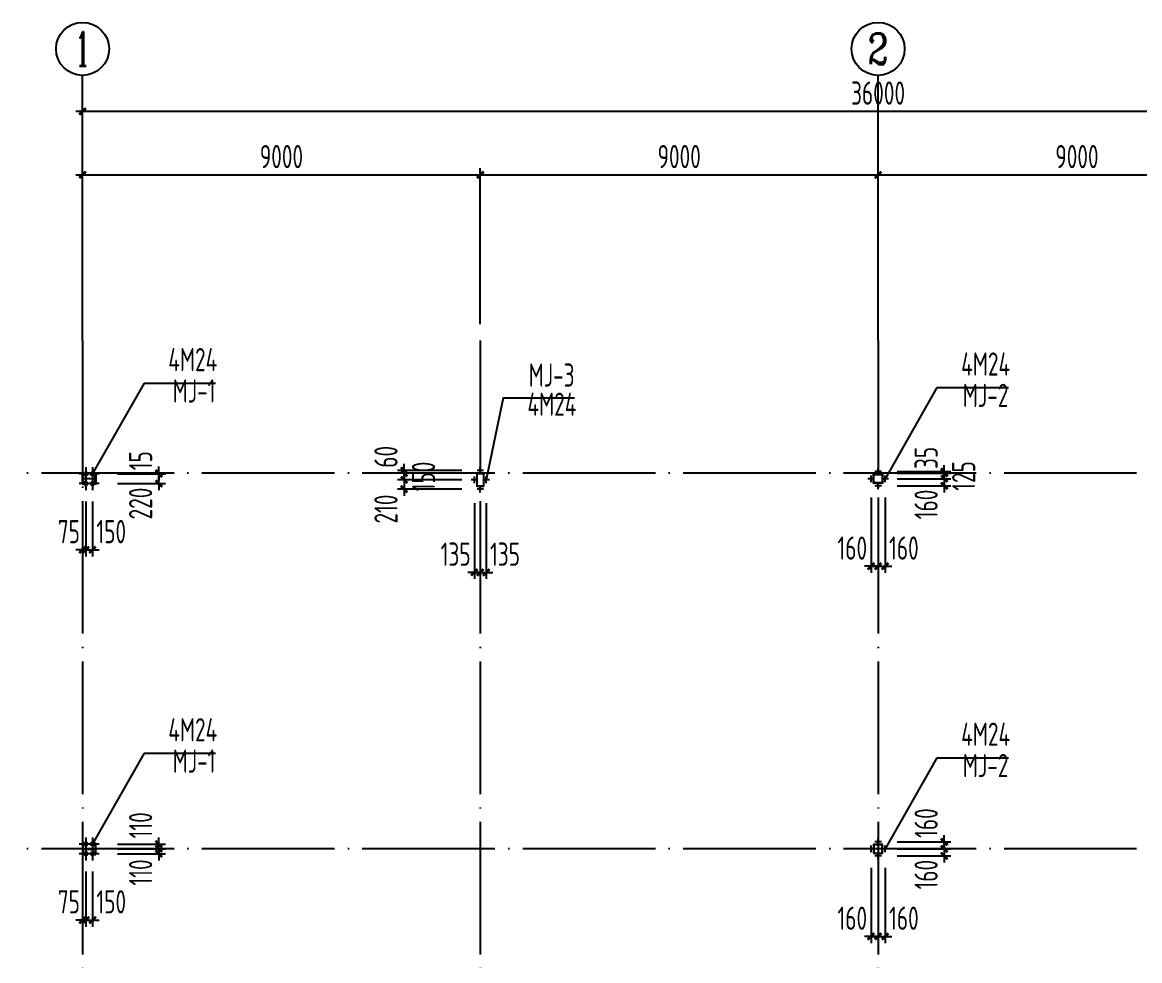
# Model space of a CAD drawing. Extents: x 753177 to 2169292, y -530934 to -273477.
# Drawn here: x 1113960 to 1139242, y -386905 to -365676 of the extents above; entities that cross this region are included whole.
import ezdxf
from ezdxf.enums import TextEntityAlignment as Align

# ---------------------------------------------------------------- set-up
doc = ezdxf.new("R2010")
doc.units = 0
doc.header["$LTSCALE"] = 1500
doc.header["$MEASUREMENT"] = 0
doc.linetypes.add('DASHED', pattern=[0.75, 0.5, -0.25])
doc.linetypes.add('DOTE', pattern=[2.42, 2, -0.2, 0.02, -0.2])
doc.layers.get('Defpoints').update_dxf_attribs({"color": 252})
for name, color, linetype in [('AXIS', 3, 'Continuous'), ('AXIS_TEXT', 7, 'Continuous'), ('BOLT', 252, 'Continuous'), ('Boltx', 252, 'DASHED'), ('DIM', 3, 'Continuous'), ('M_Prof', 2, 'Continuous'), ('TEXT', 7, 'Continuous')]:
    doc.layers.add(name, color=color, linetype=linetype)
doc.styles.add('_TCH_AXIS', font='COMPLEX', dxfattribs={"bigfont": 'GBCBIG'})
doc.styles.add('COMPLEX', font='COMPLEX')
doc.styles.add('TSSD_Dimension', font='Tssdeng.shx', dxfattribs={"width": 0.7, "bigfont": 'hztxt.shx'})
doc.styles.add('TSSD_Label', font='Tssdeng.shx', dxfattribs={"width": 0.7, "bigfont": 'hztxt.shx'})
doc.dimstyles.new('TSSD_150_150', dxfattribs={"dimtxt": 525, "dimasz": 150, "dimexe": 150, "dimexo": 375, "dimgap": 150, "dimtad": 1, "dimdec": 0, "dimzin": 0, "dimdsep": 46, "dimtxsty": 'TSSD_Dimension', "dimblk": 'ARCHTICK', "dimblk1": 'ARCHTICK', "dimblk2": 'ARCHTICK', "dimcen": 0, "dimdle": 150, "dimclrt": 7, "dimadec": 0, "dimazin": 0, "dimtfac": 1, "dimtdec": 0, "dimtix": 1, "dimtmove": 2, "dimatfit": 3, "dimfxl": 0, "dimtolj": 1, "dimtzin": 0, "dimarcsym": 0})

# ---------------------------------------------------------------- blocks, each defined once
blk = doc.blocks.new('_ArchTick')
at = {"color": 0, "linetype": 'ByBlock', "const_width": 0.4}
blk.add_lwpolyline([(-0.5, -0.5), (0.5, 0.5)], dxfattribs=at)
blk = doc.blocks.new('*D50')
at = {"layer": 'AXIS', "color": 0, "lineweight": -2, "transparency": 16777216}
for p, q in [((593375, 172245), (593375, 175770)), ((602375, 172245), (602375, 175770)), ((593225, 175620), (602525, 175620))]:
    blk.add_line(p, q, dxfattribs=at)
at = {"layer": 'Defpoints', "color": 0, "transparency": 16777216}
for p in [(602375, 175620), (593375, 171870), (602375, 171870)]:
    blk.add_point(p, dxfattribs=at)
at = {"layer": 'AXIS', "color": 0, "lineweight": -2, "transparency": 16777216, "xscale": 150, "yscale": 150, "zscale": 150, "rotation": 180}
blk.add_blockref('_ArchTick', (593375, 175620), dxfattribs=at)
at = {"layer": 'AXIS', "color": 0, "lineweight": -2, "transparency": 16777216, "xscale": 150, "yscale": 150, "zscale": 150}
blk.add_blockref('_ArchTick', (602375, 175620), dxfattribs=at)
at = {"layer": 'AXIS', "color": 7, "transparency": 16777216, "insert": (597875, 176033), "char_height": 525, "attachment_point": 5, "style": 'TSSD_Dimension'}
blk.add_mtext('\\A1;9000', dxfattribs=at)
blk = doc.blocks.new('*D51')
at = {"layer": 'AXIS', "color": 0, "lineweight": -2, "transparency": 16777216}
for p, q in [((611375, 172245), (611375, 175770)), ((620375, 172245), (620375, 175770)), ((611225, 175620), (620525, 175620))]:
    blk.add_line(p, q, dxfattribs=at)
at = {"layer": 'Defpoints', "color": 0, "transparency": 16777216}
for p in [(620375, 175620), (611375, 171870), (620375, 171870)]:
    blk.add_point(p, dxfattribs=at)
at = {"layer": 'AXIS', "color": 0, "lineweight": -2, "transparency": 16777216, "xscale": 150, "yscale": 150, "zscale": 150, "rotation": 180}
blk.add_blockref('_ArchTick', (611375, 175620), dxfattribs=at)
at = {"layer": 'AXIS', "color": 0, "lineweight": -2, "transparency": 16777216, "xscale": 150, "yscale": 150, "zscale": 150}
blk.add_blockref('_ArchTick', (620375, 175620), dxfattribs=at)
at = {"layer": 'AXIS', "color": 7, "transparency": 16777216, "insert": (615875, 176033), "char_height": 525, "attachment_point": 5, "style": 'TSSD_Dimension'}
blk.add_mtext('\\A1;9000', dxfattribs=at)
blk = doc.blocks.new('_AXISO')
blk.add_circle((0, 0), 0.5)
at = {"layer": 'AXIS_TEXT', "style": 'COMPLEX', "width": 1.041667}
blk.add_attdef('A', text='', height=0.56, dxfattribs=at).set_placement((-0.25, -0.28), (0.25, -0.28), align=Align.FIT)
blk = doc.blocks.new('*D67')
at = {"layer": 'Defpoints', "color": 0, "transparency": 16777216}
for p in [(629375, 177057), (593375, 174158), (629375, 174158)]:
    blk.add_point(p, dxfattribs=at)
at = {"layer": 'DIM', "color": 0, "lineweight": -2, "transparency": 16777216}
for p, q in [((593225, 177057), (629525, 177057)), ((593375, 174533), (593375, 177207)), ((629375, 174533), (629375, 177207))]:
    blk.add_line(p, q, dxfattribs=at)
at = {"layer": 'DIM', "color": 0, "lineweight": -2, "transparency": 16777216, "xscale": 150, "yscale": 150, "zscale": 150, "rotation": 180}
blk.add_blockref('_ArchTick', (593375, 177057), dxfattribs=at)
at = {"layer": 'DIM', "color": 0, "lineweight": -2, "transparency": 16777216, "xscale": 150, "yscale": 150, "zscale": 150}
blk.add_blockref('_ArchTick', (629375, 177057), dxfattribs=at)
at = {"layer": 'DIM', "color": 7, "transparency": 16777216, "insert": (611375, 177470), "char_height": 525, "attachment_point": 5, "style": 'TSSD_Dimension'}
blk.add_mtext('\\A1;36000', dxfattribs=at)
blk = doc.blocks.new('*D73')
at = {"layer": 'AXIS', "color": 0, "lineweight": -2, "transparency": 16777216}
for p, q in [((602375, 172245), (602375, 175770)), ((611375, 172245), (611375, 175770)), ((602225, 175620), (611525, 175620))]:
    blk.add_line(p, q, dxfattribs=at)
at = {"layer": 'Defpoints', "color": 0, "transparency": 16777216}
for p in [(611375, 175620), (602375, 171870), (611375, 171870)]:
    blk.add_point(p, dxfattribs=at)
at = {"layer": 'AXIS', "color": 0, "lineweight": -2, "transparency": 16777216, "xscale": 150, "yscale": 150, "zscale": 150, "rotation": 180}
blk.add_blockref('_ArchTick', (602375, 175620), dxfattribs=at)
at = {"layer": 'AXIS', "color": 0, "lineweight": -2, "transparency": 16777216, "xscale": 150, "yscale": 150, "zscale": 150}
blk.add_blockref('_ArchTick', (611375, 175620), dxfattribs=at)
at = {"layer": 'AXIS', "color": 7, "transparency": 16777216, "insert": (606875, 176033), "char_height": 525, "attachment_point": 5, "style": 'TSSD_Dimension'}
blk.add_mtext('\\A1;9000', dxfattribs=at)
blk = doc.blocks.new('A$C01EB0BB3')
at = {"layer": 'M_Prof'}
for points in [[(300, 110500), (300, 110250), (288, 110250), (288, 110371), (12, 110371), (12, 110250), (0, 110250), (0, 110500), (12, 110500), (12, 110379), (288, 110379), (288, 110500)], [(8925, 110500), (9075, 110500), (9075, 110200), (8925, 110200)], [(8931, 110494), (9069, 110494), (9069, 110206), (8931, 110206)], [(17900, 110475), (18100, 110475), (18100, 110275), (17900, 110275)], [(17906, 110469), (18094, 110469), (18094, 110281), (17906, 110281)], [(300, 101875), (300, 102125), (288, 102125), (288, 102004), (12, 102004), (12, 102125), (0, 102125), (0, 101875), (12, 101875), (12, 101996), (288, 101996), (288, 101875)], [(17900, 101900), (18100, 101900), (18100, 102100), (17900, 102100)], [(17906, 101906), (18094, 101906), (18094, 102094), (17906, 102094)]]:
    blk.add_lwpolyline(points, close=True, dxfattribs=at)
blk = doc.blocks.new('*D399')
at = {"layer": 'Defpoints', "color": 0, "transparency": 16777216}
for p in [(1115398, -384516), (1115548, -384516), (1115548, -385986)]:
    blk.add_point(p, dxfattribs=at)
at = {"layer": 'DIM', "color": 0, "lineweight": -2, "transparency": 16777216}
for p, q in [((1115398, -384891), (1115398, -386136)), ((1115548, -384891), (1115548, -386136)), ((1115398, -385986), (1115248, -385986)), ((1115398, -385986), (1115548, -385986)), ((1115548, -385986), (1115698, -385986))]:
    blk.add_line(p, q, dxfattribs=at)
at = {"layer": 'DIM', "color": 0, "lineweight": -2, "transparency": 16777216, "xscale": 150, "yscale": 150, "zscale": 150}
blk.add_blockref('_ArchTick', (1115398, -385986), dxfattribs=at)
at = {"layer": 'DIM', "color": 0, "lineweight": -2, "transparency": 16777216, "xscale": 150, "yscale": 150, "zscale": 150, "rotation": 180}
blk.add_blockref('_ArchTick', (1115548, -385986), dxfattribs=at)
at = {"layer": 'DIM', "color": 7, "transparency": 16777216, "insert": (1115972, -385574), "char_height": 525, "attachment_point": 5, "style": 'TSSD_Dimension'}
blk.add_mtext('\\A1;150', dxfattribs=at)
blk = doc.blocks.new('*D400')
at = {"layer": 'Defpoints', "color": 0, "transparency": 16777216}
for p in [(1115739, -384376), (1115739, -384486), (1117048, -384376)]:
    blk.add_point(p, dxfattribs=at)
at = {"layer": 'DIM', "color": 0, "lineweight": -2, "transparency": 16777216}
for p, q in [((1117048, -384376), (1117048, -384226)), ((1116114, -384376), (1117198, -384376)), ((1116114, -384486), (1117198, -384486)), ((1117048, -384486), (1117048, -384376)), ((1117048, -384486), (1117048, -384636))]:
    blk.add_line(p, q, dxfattribs=at)
at = {"layer": 'DIM', "color": 0, "lineweight": -2, "transparency": 16777216, "xscale": 150, "yscale": 150, "zscale": 150}
for p, rotation in [((1117048, -384376), 270), ((1117048, -384486), 90)]:
    blk.add_blockref('_ArchTick', p, dxfattribs=dict(at, rotation=rotation))
at = {"layer": 'DIM', "color": 7, "transparency": 16777216, "insert": (1116636, -384909), "char_height": 525, "attachment_point": 5, "rotation": 90, "style": 'TSSD_Dimension'}
blk.add_mtext('\\A1;110', dxfattribs=at)
blk = doc.blocks.new('*D401')
at = {"layer": 'Defpoints', "color": 0, "transparency": 16777216}
for p in [(1115323, -384516), (1115398, -384516), (1115398, -385986)]:
    blk.add_point(p, dxfattribs=at)
at = {"layer": 'DIM', "color": 0, "lineweight": -2, "transparency": 16777216}
for p, q in [((1115323, -384891), (1115323, -386136)), ((1115398, -384891), (1115398, -386136)), ((1115323, -385986), (1115173, -385986)), ((1115323, -385986), (1115398, -385986)), ((1115398, -385986), (1115548, -385986))]:
    blk.add_line(p, q, dxfattribs=at)
at = {"layer": 'DIM', "color": 0, "lineweight": -2, "transparency": 16777216, "xscale": 150, "yscale": 150, "zscale": 150}
blk.add_blockref('_ArchTick', (1115323, -385986), dxfattribs=at)
at = {"layer": 'DIM', "color": 0, "lineweight": -2, "transparency": 16777216, "xscale": 150, "yscale": 150, "zscale": 150, "rotation": 180}
blk.add_blockref('_ArchTick', (1115398, -385986), dxfattribs=at)
at = {"layer": 'DIM', "color": 7, "transparency": 16777216, "insert": (1115013, -385574), "char_height": 525, "attachment_point": 5, "style": 'TSSD_Dimension'}
blk.add_mtext('\\A1;75', dxfattribs=at)
blk = doc.blocks.new('*D402')
at = {"layer": 'Defpoints', "color": 0, "transparency": 16777216}
for p in [(1115739, -384266), (1117048, -384266), (1115739, -384376)]:
    blk.add_point(p, dxfattribs=at)
at = {"layer": 'DIM', "color": 0, "lineweight": -2, "transparency": 16777216}
for p, q in [((1116114, -384266), (1117198, -384266)), ((1117048, -384266), (1117048, -384116)), ((1117048, -384376), (1117048, -384266)), ((1116114, -384376), (1117198, -384376)), ((1117048, -384376), (1117048, -384526))]:
    blk.add_line(p, q, dxfattribs=at)
at = {"layer": 'DIM', "color": 0, "lineweight": -2, "transparency": 16777216, "xscale": 150, "yscale": 150, "zscale": 150}
for p, rotation in [((1117048, -384266), 270), ((1117048, -384376), 90)]:
    blk.add_blockref('_ArchTick', p, dxfattribs=dict(at, rotation=rotation))
at = {"layer": 'DIM', "color": 7, "transparency": 16777216, "insert": (1116636, -383843), "char_height": 525, "attachment_point": 5, "rotation": 90, "style": 'TSSD_Dimension'}
blk.add_mtext('\\A1;110', dxfattribs=at)
blk = doc.blocks.new('*D407')
at = {"layer": 'Defpoints', "color": 0, "transparency": 16777216}
for p in [(1133163, -384427), (1133323, -384427), (1133323, -386357)]:
    blk.add_point(p, dxfattribs=at)
at = {"layer": 'DIM', "color": 0, "lineweight": -2, "transparency": 16777216}
for p, q in [((1133163, -384802), (1133163, -386507)), ((1133323, -384802), (1133323, -386507)), ((1133163, -386357), (1133013, -386357)), ((1133163, -386357), (1133323, -386357)), ((1133323, -386357), (1133473, -386357))]:
    blk.add_line(p, q, dxfattribs=at)
at = {"layer": 'DIM', "color": 0, "lineweight": -2, "transparency": 16777216, "xscale": 150, "yscale": 150, "zscale": 150}
blk.add_blockref('_ArchTick', (1133163, -386357), dxfattribs=at)
at = {"layer": 'DIM', "color": 0, "lineweight": -2, "transparency": 16777216, "xscale": 150, "yscale": 150, "zscale": 150, "rotation": 180}
blk.add_blockref('_ArchTick', (1133323, -386357), dxfattribs=at)
at = {"layer": 'DIM', "color": 7, "transparency": 16777216, "insert": (1132740, -385945), "char_height": 525, "attachment_point": 5, "style": 'TSSD_Dimension'}
blk.add_mtext('\\A1;160', dxfattribs=at)
blk = doc.blocks.new('*D408')
at = {"layer": 'Defpoints', "color": 0, "transparency": 16777216}
for p in [(1133323, -384427), (1133483, -384427), (1133483, -386357)]:
    blk.add_point(p, dxfattribs=at)
at = {"layer": 'DIM', "color": 0, "lineweight": -2, "transparency": 16777216}
for p, q in [((1133323, -384802), (1133323, -386507)), ((1133483, -384802), (1133483, -386507)), ((1133323, -386357), (1133173, -386357)), ((1133323, -386357), (1133483, -386357)), ((1133483, -386357), (1133633, -386357))]:
    blk.add_line(p, q, dxfattribs=at)
at = {"layer": 'DIM', "color": 0, "lineweight": -2, "transparency": 16777216, "xscale": 150, "yscale": 150, "zscale": 150}
blk.add_blockref('_ArchTick', (1133323, -386357), dxfattribs=at)
at = {"layer": 'DIM', "color": 0, "lineweight": -2, "transparency": 16777216, "xscale": 150, "yscale": 150, "zscale": 150, "rotation": 180}
blk.add_blockref('_ArchTick', (1133483, -386357), dxfattribs=at)
at = {"layer": 'DIM', "color": 7, "transparency": 16777216, "insert": (1133907, -385945), "char_height": 525, "attachment_point": 5, "style": 'TSSD_Dimension'}
blk.add_mtext('\\A1;160', dxfattribs=at)
blk = doc.blocks.new('*D409')
at = {"layer": 'Defpoints', "color": 0, "transparency": 16777216}
for p in [(1133381, -384216), (1133381, -384376), (1134822, -384376)]:
    blk.add_point(p, dxfattribs=at)
at = {"layer": 'DIM', "color": 0, "lineweight": -2, "transparency": 16777216}
for p, q in [((1133756, -384216), (1134972, -384216)), ((1134822, -384216), (1134822, -384066)), ((1134822, -384216), (1134822, -384376)), ((1133756, -384376), (1134972, -384376)), ((1134822, -384376), (1134822, -384526))]:
    blk.add_line(p, q, dxfattribs=at)
at = {"layer": 'DIM', "color": 0, "lineweight": -2, "transparency": 16777216, "xscale": 150, "yscale": 150, "zscale": 150}
for p, rotation in [((1134822, -384216), 270), ((1134822, -384376), 90)]:
    blk.add_blockref('_ArchTick', p, dxfattribs=dict(at, rotation=rotation))
at = {"layer": 'DIM', "color": 7, "transparency": 16777216, "insert": (1134410, -383793), "char_height": 525, "attachment_point": 5, "rotation": 90, "style": 'TSSD_Dimension'}
blk.add_mtext('\\A1;160', dxfattribs=at)
blk = doc.blocks.new('*D410')
at = {"layer": 'Defpoints', "color": 0, "transparency": 16777216}
for p in [(1133381, -384376), (1133381, -384536), (1134822, -384536)]:
    blk.add_point(p, dxfattribs=at)
at = {"layer": 'DIM', "color": 0, "lineweight": -2, "transparency": 16777216}
for p, q in [((1134822, -384376), (1134822, -384226)), ((1133756, -384376), (1134972, -384376)), ((1134822, -384376), (1134822, -384536)), ((1133756, -384536), (1134972, -384536)), ((1134822, -384536), (1134822, -384686))]:
    blk.add_line(p, q, dxfattribs=at)
at = {"layer": 'DIM', "color": 0, "lineweight": -2, "transparency": 16777216, "xscale": 150, "yscale": 150, "zscale": 150}
for p, rotation in [((1134822, -384376), 270), ((1134822, -384536), 90)]:
    blk.add_blockref('_ArchTick', p, dxfattribs=dict(at, rotation=rotation))
at = {"layer": 'DIM', "color": 7, "transparency": 16777216, "insert": (1134410, -384959), "char_height": 525, "attachment_point": 5, "rotation": 90, "style": 'TSSD_Dimension'}
blk.add_mtext('\\A1;160', dxfattribs=at)
blk = doc.blocks.new('*D547')
at = {"layer": 'Defpoints', "color": 0, "transparency": 16777216}
for p in [(1115398, -376141), (1115548, -376141), (1115548, -377611)]:
    blk.add_point(p, dxfattribs=at)
at = {"layer": 'DIM', "color": 0, "lineweight": -2, "transparency": 16777216}
for p, q in [((1115398, -376516), (1115398, -377761)), ((1115548, -376516), (1115548, -377761)), ((1115398, -377611), (1115248, -377611)), ((1115398, -377611), (1115548, -377611)), ((1115548, -377611), (1115698, -377611))]:
    blk.add_line(p, q, dxfattribs=at)
at = {"layer": 'DIM', "color": 0, "lineweight": -2, "transparency": 16777216, "xscale": 150, "yscale": 150, "zscale": 150}
blk.add_blockref('_ArchTick', (1115398, -377611), dxfattribs=at)
at = {"layer": 'DIM', "color": 0, "lineweight": -2, "transparency": 16777216, "xscale": 150, "yscale": 150, "zscale": 150, "rotation": 180}
blk.add_blockref('_ArchTick', (1115548, -377611), dxfattribs=at)
at = {"layer": 'DIM', "color": 7, "transparency": 16777216, "insert": (1115972, -377199), "char_height": 525, "attachment_point": 5, "style": 'TSSD_Dimension'}
blk.add_mtext('\\A1;150', dxfattribs=at)
blk = doc.blocks.new('*D548')
at = {"layer": 'Defpoints', "color": 0, "transparency": 16777216}
for p in [(1115739, -375891), (1117048, -375891), (1115739, -376111)]:
    blk.add_point(p, dxfattribs=at)
at = {"layer": 'DIM', "color": 0, "lineweight": -2, "transparency": 16777216}
for p, q in [((1116114, -375891), (1117198, -375891)), ((1117048, -375891), (1117048, -375741)), ((1117048, -376111), (1117048, -375891)), ((1116114, -376111), (1117198, -376111)), ((1117048, -376111), (1117048, -376261))]:
    blk.add_line(p, q, dxfattribs=at)
at = {"layer": 'DIM', "color": 0, "lineweight": -2, "transparency": 16777216, "xscale": 150, "yscale": 150, "zscale": 150}
for p, rotation in [((1117048, -375891), 270), ((1117048, -376111), 90)]:
    blk.add_blockref('_ArchTick', p, dxfattribs=dict(at, rotation=rotation))
at = {"layer": 'DIM', "color": 7, "transparency": 16777216, "insert": (1116636, -376563), "char_height": 525, "attachment_point": 5, "rotation": 90, "style": 'TSSD_Dimension'}
blk.add_mtext('\\A1;220', dxfattribs=at)
blk = doc.blocks.new('*D549')
at = {"layer": 'Defpoints', "color": 0, "transparency": 16777216}
for p in [(1115323, -376141), (1115398, -376141), (1115398, -377611)]:
    blk.add_point(p, dxfattribs=at)
at = {"layer": 'DIM', "color": 0, "lineweight": -2, "transparency": 16777216}
for p, q in [((1115323, -376516), (1115323, -377761)), ((1115398, -376516), (1115398, -377761)), ((1115323, -377611), (1115173, -377611)), ((1115323, -377611), (1115398, -377611)), ((1115398, -377611), (1115548, -377611))]:
    blk.add_line(p, q, dxfattribs=at)
at = {"layer": 'DIM', "color": 0, "lineweight": -2, "transparency": 16777216, "xscale": 150, "yscale": 150, "zscale": 150}
blk.add_blockref('_ArchTick', (1115323, -377611), dxfattribs=at)
at = {"layer": 'DIM', "color": 0, "lineweight": -2, "transparency": 16777216, "xscale": 150, "yscale": 150, "zscale": 150, "rotation": 180}
blk.add_blockref('_ArchTick', (1115398, -377611), dxfattribs=at)
at = {"layer": 'DIM', "color": 7, "transparency": 16777216, "insert": (1115013, -377199), "char_height": 525, "attachment_point": 5, "style": 'TSSD_Dimension'}
blk.add_mtext('\\A1;75', dxfattribs=at)
blk = doc.blocks.new('*D543')
at = {"layer": 'Defpoints', "color": 0, "transparency": 16777216}
for p in [(1133163, -376052), (1133323, -376052), (1133323, -377982)]:
    blk.add_point(p, dxfattribs=at)
at = {"layer": 'DIM', "color": 0, "lineweight": -2, "transparency": 16777216}
for p, q in [((1133163, -376427), (1133163, -378132)), ((1133323, -376427), (1133323, -378132)), ((1133163, -377982), (1133013, -377982)), ((1133163, -377982), (1133323, -377982)), ((1133323, -377982), (1133473, -377982))]:
    blk.add_line(p, q, dxfattribs=at)
at = {"layer": 'DIM', "color": 0, "lineweight": -2, "transparency": 16777216, "xscale": 150, "yscale": 150, "zscale": 150}
blk.add_blockref('_ArchTick', (1133163, -377982), dxfattribs=at)
at = {"layer": 'DIM', "color": 0, "lineweight": -2, "transparency": 16777216, "xscale": 150, "yscale": 150, "zscale": 150, "rotation": 180}
blk.add_blockref('_ArchTick', (1133323, -377982), dxfattribs=at)
at = {"layer": 'DIM', "color": 7, "transparency": 16777216, "insert": (1132740, -377570), "char_height": 525, "attachment_point": 5, "style": 'TSSD_Dimension'}
blk.add_mtext('\\A1;160', dxfattribs=at)
blk = doc.blocks.new('*D544')
at = {"layer": 'Defpoints', "color": 0, "transparency": 16777216}
for p in [(1133323, -376052), (1133483, -376052), (1133483, -377982)]:
    blk.add_point(p, dxfattribs=at)
at = {"layer": 'DIM', "color": 0, "lineweight": -2, "transparency": 16777216}
for p, q in [((1133323, -376427), (1133323, -378132)), ((1133483, -376427), (1133483, -378132)), ((1133323, -377982), (1133173, -377982)), ((1133323, -377982), (1133483, -377982)), ((1133483, -377982), (1133633, -377982))]:
    blk.add_line(p, q, dxfattribs=at)
at = {"layer": 'DIM', "color": 0, "lineweight": -2, "transparency": 16777216, "xscale": 150, "yscale": 150, "zscale": 150}
blk.add_blockref('_ArchTick', (1133323, -377982), dxfattribs=at)
at = {"layer": 'DIM', "color": 0, "lineweight": -2, "transparency": 16777216, "xscale": 150, "yscale": 150, "zscale": 150, "rotation": 180}
blk.add_blockref('_ArchTick', (1133483, -377982), dxfattribs=at)
at = {"layer": 'DIM', "color": 7, "transparency": 16777216, "insert": (1133907, -377570), "char_height": 525, "attachment_point": 5, "style": 'TSSD_Dimension'}
blk.add_mtext('\\A1;160', dxfattribs=at)
blk = doc.blocks.new('*D545')
at = {"layer": 'Defpoints', "color": 0, "transparency": 16777216}
for p in [(1133381, -375841), (1133381, -375876), (1134822, -375876)]:
    blk.add_point(p, dxfattribs=at)
at = {"layer": 'DIM', "color": 0, "lineweight": -2, "transparency": 16777216}
for p, q in [((1133756, -375841), (1134972, -375841)), ((1133756, -375876), (1134972, -375876)), ((1134822, -375841), (1134822, -375691)), ((1134822, -375841), (1134822, -375876)), ((1134822, -375876), (1134822, -376026))]:
    blk.add_line(p, q, dxfattribs=at)
at = {"layer": 'DIM', "color": 0, "lineweight": -2, "transparency": 16777216, "xscale": 150, "yscale": 150, "zscale": 150}
for p, rotation in [((1134822, -375841), 270), ((1134822, -375876), 90)]:
    blk.add_blockref('_ArchTick', p, dxfattribs=dict(at, rotation=rotation))
at = {"layer": 'DIM', "color": 7, "transparency": 16777216, "insert": (1134410, -375531), "char_height": 525, "attachment_point": 5, "rotation": 90, "style": 'TSSD_Dimension'}
blk.add_mtext('\\A1;35', dxfattribs=at)
blk = doc.blocks.new('*D546')
at = {"layer": 'Defpoints', "color": 0, "transparency": 16777216}
for p in [(1133381, -376001), (1133381, -376161), (1134822, -376161)]:
    blk.add_point(p, dxfattribs=at)
at = {"layer": 'DIM', "color": 0, "lineweight": -2, "transparency": 16777216}
for p, q in [((1134822, -376001), (1134822, -375851)), ((1133756, -376001), (1134972, -376001)), ((1133756, -376161), (1134972, -376161)), ((1134822, -376001), (1134822, -376161)), ((1134822, -376161), (1134822, -376311))]:
    blk.add_line(p, q, dxfattribs=at)
at = {"layer": 'DIM', "color": 0, "lineweight": -2, "transparency": 16777216, "xscale": 150, "yscale": 150, "zscale": 150}
for p, rotation in [((1134822, -376001), 270), ((1134822, -376161), 90)]:
    blk.add_blockref('_ArchTick', p, dxfattribs=dict(at, rotation=rotation))
at = {"layer": 'DIM', "color": 7, "transparency": 16777216, "insert": (1134410, -376584), "char_height": 525, "attachment_point": 5, "rotation": 90, "style": 'TSSD_Dimension'}
blk.add_mtext('\\A1;160', dxfattribs=at)
blk = doc.blocks.new('*D553')
at = {"layer": 'Defpoints', "color": 0, "transparency": 16777216}
for p in [(1133381, -375876), (1133381, -376001), (1134822, -376001)]:
    blk.add_point(p, dxfattribs=at)
at = {"layer": 'DIM', "color": 0, "lineweight": -2, "transparency": 16777216}
for p, q in [((1133756, -375876), (1134972, -375876)), ((1134822, -375876), (1134822, -375726)), ((1134822, -375876), (1134822, -376001)), ((1133756, -376001), (1134972, -376001)), ((1134822, -376001), (1134822, -376151))]:
    blk.add_line(p, q, dxfattribs=at)
at = {"layer": 'DIM', "color": 0, "lineweight": -2, "transparency": 16777216, "xscale": 150, "yscale": 150, "zscale": 150}
for p, rotation in [((1134822, -375876), 270), ((1134822, -376001), 90)]:
    blk.add_blockref('_ArchTick', p, dxfattribs=dict(at, rotation=rotation))
at = {"layer": 'DIM', "color": 7, "transparency": 16777216, "insert": (1135260, -375939), "char_height": 525, "attachment_point": 5, "rotation": 90, "style": 'TSSD_Dimension'}
blk.add_mtext('\\A1;125', dxfattribs=at)
blk = doc.blocks.new('*D555')
at = {"layer": 'Defpoints', "color": 0, "transparency": 16777216}
for p in [(1115739, -375876), (1115739, -375891), (1117048, -375876)]:
    blk.add_point(p, dxfattribs=at)
at = {"layer": 'DIM', "color": 0, "lineweight": -2, "transparency": 16777216}
for p, q in [((1116114, -375876), (1117198, -375876)), ((1116114, -375891), (1117198, -375891)), ((1117048, -375876), (1117048, -375726)), ((1117048, -375891), (1117048, -375876)), ((1117048, -375891), (1117048, -376041))]:
    blk.add_line(p, q, dxfattribs=at)
at = {"layer": 'DIM', "color": 0, "lineweight": -2, "transparency": 16777216, "xscale": 150, "yscale": 150, "zscale": 150}
for p, rotation in [((1117048, -375876), 270), ((1117048, -375891), 90)]:
    blk.add_blockref('_ArchTick', p, dxfattribs=dict(at, rotation=rotation))
at = {"layer": 'DIM', "color": 7, "transparency": 16777216, "insert": (1116636, -375594), "char_height": 525, "attachment_point": 5, "rotation": 90, "style": 'TSSD_Dimension'}
blk.add_mtext('\\A1;15', dxfattribs=at)
blk = doc.blocks.new('*D556')
at = {"layer": 'Defpoints', "color": 0, "transparency": 16777216}
for p in [(1122600, -375876), (1124277, -375816), (1124277, -375876)]:
    blk.add_point(p, dxfattribs=at)
at = {"layer": 'DIM', "color": 0, "lineweight": -2, "transparency": 16777216}
for p, q in [((1122600, -375816), (1122600, -375666)), ((1123902, -375816), (1122450, -375816)), ((1123902, -375876), (1122450, -375876)), ((1122600, -375816), (1122600, -375876)), ((1122600, -375876), (1122600, -376026))]:
    blk.add_line(p, q, dxfattribs=at)
at = {"layer": 'DIM', "color": 0, "lineweight": -2, "transparency": 16777216, "xscale": 150, "yscale": 150, "zscale": 150}
for p, rotation in [((1122600, -375816), 270), ((1122600, -375876), 90)]:
    blk.add_blockref('_ArchTick', p, dxfattribs=dict(at, rotation=rotation))
at = {"layer": 'DIM', "color": 7, "transparency": 16777216, "insert": (1122188, -375506), "char_height": 525, "attachment_point": 5, "rotation": 90, "style": 'TSSD_Dimension'}
blk.add_mtext('\\A1;60', dxfattribs=at)
blk = doc.blocks.new('*D557')
at = {"layer": 'Defpoints', "color": 0, "transparency": 16777216}
for p in [(1124277, -375876), (1122600, -376026), (1124277, -376026)]:
    blk.add_point(p, dxfattribs=at)
at = {"layer": 'DIM', "color": 0, "lineweight": -2, "transparency": 16777216}
for p, q in [((1123902, -375876), (1122450, -375876)), ((1122600, -375876), (1122600, -375726)), ((1122600, -375876), (1122600, -376026)), ((1123902, -376026), (1122450, -376026)), ((1122600, -376026), (1122600, -376176))]:
    blk.add_line(p, q, dxfattribs=at)
at = {"layer": 'DIM', "color": 0, "lineweight": -2, "transparency": 16777216, "xscale": 150, "yscale": 150, "zscale": 150}
for p, rotation in [((1122600, -375876), 270), ((1122600, -376026), 90)]:
    blk.add_blockref('_ArchTick', p, dxfattribs=dict(at, rotation=rotation))
at = {"layer": 'DIM', "color": 7, "transparency": 16777216, "insert": (1123038, -375951), "char_height": 525, "attachment_point": 5, "rotation": 90, "style": 'TSSD_Dimension'}
blk.add_mtext('\\A1;150', dxfattribs=at)
blk = doc.blocks.new('*D558')
at = {"layer": 'Defpoints', "color": 0, "transparency": 16777216}
for p in [(1124277, -376026), (1122600, -376236), (1124277, -376236)]:
    blk.add_point(p, dxfattribs=at)
at = {"layer": 'DIM', "color": 0, "lineweight": -2, "transparency": 16777216}
for p, q in [((1122600, -376026), (1122600, -375876)), ((1123902, -376026), (1122450, -376026)), ((1122600, -376026), (1122600, -376236)), ((1123902, -376236), (1122450, -376236)), ((1122600, -376236), (1122600, -376386))]:
    blk.add_line(p, q, dxfattribs=at)
at = {"layer": 'DIM', "color": 0, "lineweight": -2, "transparency": 16777216, "xscale": 150, "yscale": 150, "zscale": 150}
for p, rotation in [((1122600, -376026), 270), ((1122600, -376236), 90)]:
    blk.add_blockref('_ArchTick', p, dxfattribs=dict(at, rotation=rotation))
at = {"layer": 'DIM', "color": 7, "transparency": 16777216, "insert": (1122188, -376688), "char_height": 525, "attachment_point": 5, "rotation": 90, "style": 'TSSD_Dimension'}
blk.add_mtext('\\A1;210', dxfattribs=at)
blk = doc.blocks.new('*D559')
at = {"layer": 'Defpoints', "color": 0, "transparency": 16777216}
for p in [(1124188, -376176), (1124323, -376176), (1124323, -378120)]:
    blk.add_point(p, dxfattribs=at)
at = {"layer": 'DIM', "color": 0, "lineweight": -2, "transparency": 16777216}
for p, q in [((1124188, -376551), (1124188, -378270)), ((1124323, -376551), (1124323, -378270)), ((1124188, -378120), (1124038, -378120)), ((1124188, -378120), (1124323, -378120)), ((1124323, -378120), (1124473, -378120))]:
    blk.add_line(p, q, dxfattribs=at)
at = {"layer": 'DIM', "color": 0, "lineweight": -2, "transparency": 16777216, "xscale": 150, "yscale": 150, "zscale": 150}
blk.add_blockref('_ArchTick', (1124188, -378120), dxfattribs=at)
at = {"layer": 'DIM', "color": 0, "lineweight": -2, "transparency": 16777216, "xscale": 150, "yscale": 150, "zscale": 150, "rotation": 180}
blk.add_blockref('_ArchTick', (1124323, -378120), dxfattribs=at)
at = {"layer": 'DIM', "color": 7, "transparency": 16777216, "insert": (1123765, -377708), "char_height": 525, "attachment_point": 5, "style": 'TSSD_Dimension'}
blk.add_mtext('\\A1;135', dxfattribs=at)
blk = doc.blocks.new('*D560')
at = {"layer": 'Defpoints', "color": 0, "transparency": 16777216}
for p in [(1124323, -376176), (1124458, -376176), (1124458, -378120)]:
    blk.add_point(p, dxfattribs=at)
at = {"layer": 'DIM', "color": 0, "lineweight": -2, "transparency": 16777216}
for p, q in [((1124323, -376551), (1124323, -378270)), ((1124458, -376551), (1124458, -378270)), ((1124323, -378120), (1124173, -378120)), ((1124323, -378120), (1124458, -378120)), ((1124458, -378120), (1124608, -378120))]:
    blk.add_line(p, q, dxfattribs=at)
at = {"layer": 'DIM', "color": 0, "lineweight": -2, "transparency": 16777216, "xscale": 150, "yscale": 150, "zscale": 150}
blk.add_blockref('_ArchTick', (1124323, -378120), dxfattribs=at)
at = {"layer": 'DIM', "color": 0, "lineweight": -2, "transparency": 16777216, "xscale": 150, "yscale": 150, "zscale": 150, "rotation": 180}
blk.add_blockref('_ArchTick', (1124458, -378120), dxfattribs=at)
at = {"layer": 'DIM', "color": 7, "transparency": 16777216, "insert": (1124882, -377708), "char_height": 525, "attachment_point": 5, "style": 'TSSD_Dimension'}
blk.add_mtext('\\A1;135', dxfattribs=at)
blk = doc.blocks.new('A$C72AE6952')
at = {"layer": 'AXIS'}
for p, q in [((0, 113500), (0, 119500)), ((18000, 113500), (18000, 119500))]:
    blk.add_line(p, q, dxfattribs=at)
at = {"layer": 'AXIS', "color": 252, "linetype": 'DOTE'}
for p, q in [((0, 113500), (0, -3000)), ((9000, 113500), (9000, -3000)), ((18000, 113500), (18000, -3000)), ((42000, 110500), (-6000, 110500)), ((42000, 102000), (-6000, 102000))]:
    blk.add_line(p, q, dxfattribs=at)
at = {"layer": 'AXIS'}
ref = blk.add_blockref('_AXISO', (0, 120100), dxfattribs=dict(at, xscale=1200, yscale=1200, zscale=1200))
ref.add_attrib('A', '1', dxfattribs={"layer": 'AXIS_TEXT', "height": 772.1, "style": '_TCH_AXIS'}).set_placement((-165.4, 119714), (165.4, 119714), align=Align.FIT)
ref = blk.add_blockref('_AXISO', (18000, 120100), dxfattribs=dict(at, xscale=1200, yscale=1200, zscale=1200))
ref.add_attrib('A', '2', dxfattribs={"layer": 'AXIS_TEXT', "height": 698.9, "style": '_TCH_AXIS'}).set_placement((17767, 119750.5), (18233, 119750.5), align=Align.FIT)
for p1, p2, picture, middle in [((0, 113500), (9000, 113500), '*D50', (4500, 117662.5)), ((9000, 113500), (18000, 113500), '*D73', (13500, 117662.5)), ((18000, 113500), (27000, 113500), '*D51', (22500, 117662.5))]:
    dim = blk.add_aligned_dim(p1=p1, p2=p2, distance=3750, dimstyle='TSSD_150_150', dxfattribs=at)
    dim.commit()
    dim.dimension.update_dxf_attribs({"geometry": picture, "text_midpoint": middle, "insert": (-593375.3, -58370.2)})
at = {"layer": 'DIM'}
dim = blk.add_linear_dim(base=(36000, 118687.1), p1=(0, 115787.5), p2=(36000, 115787.5), dimstyle='TSSD_150_150', dxfattribs=at)
dim.commit()
dim.dimension.update_dxf_attribs({"geometry": '*D67', "text_midpoint": (18000, 119099.6), "insert": (-593375.3, -58370.2)})

msp = doc.modelspace()

# ---------------------------------------------------------------- linework, layer by layer
at = {"layer": 'BOLT'}
for p, q in [((1124398.2, -375816.1), (1124248.2, -375816.1)), ((1124323.2, -375891.1), (1124323.2, -375741.1)), ((1133163.2, -376076.1), (1133163.2, -375926.1)), ((1133398.2, -375841.1), (1133248.2, -375841.1)), ((1133323.2, -375916.1), (1133323.2, -375766.1)), ((1133483.2, -376076.1), (1133483.2, -375926.1)), ((1124263.2, -376026.1), (1124113.2, -376026.1)), ((1124188.2, -376101.1), (1124188.2, -375951.1)), ((1124323.2, -376311.1), (1124323.2, -376161.1)), ((1124533.2, -376026.1), (1124383.2, -376026.1)), ((1124458.2, -376101.1), (1124458.2, -375951.1)), ((1133238.2, -376001.1), (1133088.2, -376001.1)), ((1133398.2, -376161.1), (1133248.2, -376161.1)), ((1133323.2, -376236.1), (1133323.2, -376086.1)), ((1133558.2, -376001.1), (1133408.2, -376001.1)), ((1124398.2, -376236.1), (1124248.2, -376236.1)), ((1133398.2, -384216.1), (1133248.2, -384216.1)), ((1133323.2, -384291.1), (1133323.2, -384141.1)), ((1133238.2, -384376.1), (1133088.2, -384376.1)), ((1133163.2, -384451.1), (1133163.2, -384301.1)), ((1133323.2, -384611.1), (1133323.2, -384461.1)), ((1133558.2, -384376.1), (1133408.2, -384376.1)), ((1133483.2, -384451.1), (1133483.2, -384301.1)), ((1133398.2, -384536.1), (1133248.2, -384536.1))]:
    msp.add_line(p, q, dxfattribs=at)
at = {"layer": 'BOLT', "const_width": 30}
for points in [[(1124323.2, -375801.1, 1), (1124323.2, -375831.1, 1)], [(1133323.2, -375826.1, 1), (1133323.2, -375856.1, 1)], [(1124188.2, -376011.1, 1), (1124188.2, -376041.1, 1)], [(1124458.2, -376011.1, 1), (1124458.2, -376041.1, 1)], [(1133163.2, -375986.1, 1), (1133163.2, -376016.1, 1)], [(1133323.2, -376146.1, 1), (1133323.2, -376176.1, 1)], [(1133483.2, -375986.1, 1), (1133483.2, -376016.1, 1)], [(1124323.2, -376221.1, 1), (1124323.2, -376251.1, 1)], [(1133323.2, -384201.1, 1), (1133323.2, -384231.1, 1)], [(1133163.2, -384361.1, 1), (1133163.2, -384391.1, 1)], [(1133323.2, -384521.1, 1), (1133323.2, -384551.1, 1)], [(1133483.2, -384361.1, 1), (1133483.2, -384391.1, 1)]]:
    msp.add_lwpolyline(points, format="xyb", close=True, dxfattribs=at)
at = {"layer": 'Boltx'}
for p, q in [((1115548.2, -375891.1), (1115248.2, -375891.1)), ((1115398.2, -375741.1), (1115398.2, -376041.1)), ((1115698.2, -375891.1), (1115398.2, -375891.1)), ((1115548.2, -375741.1), (1115548.2, -376041.1)), ((1115548.2, -376111.1), (1115248.2, -376111.1)), ((1115398.2, -375961.1), (1115398.2, -376261.1)), ((1115698.2, -376111.1), (1115398.2, -376111.1)), ((1115548.2, -375961.1), (1115548.2, -376261.1)), ((1115548.2, -384266.1), (1115248.2, -384266.1)), ((1115398.2, -384116.1), (1115398.2, -384416.1)), ((1115698.2, -384266.1), (1115398.2, -384266.1)), ((1115548.2, -384116.1), (1115548.2, -384416.1)), ((1115548.2, -384486.1), (1115248.2, -384486.1)), ((1115398.2, -384336.1), (1115398.2, -384636.1)), ((1115698.2, -384486.1), (1115398.2, -384486.1)), ((1115548.2, -384336.1), (1115548.2, -384636.1))]:
    msp.add_line(p, q, dxfattribs=at)
at = {"layer": 'Boltx', "const_width": 60}
for points in [[(1115368.2, -375891.1, 1), (1115428.2, -375891.1, 1)], [(1115518.2, -375891.1, 1), (1115578.2, -375891.1, 1)], [(1115368.2, -376111.1, 1), (1115428.2, -376111.1, 1)], [(1115518.2, -376111.1, 1), (1115578.2, -376111.1, 1)], [(1115368.2, -384266.1, 1), (1115428.2, -384266.1, 1)], [(1115518.2, -384266.1, 1), (1115578.2, -384266.1, 1)], [(1115368.2, -384486.1, 1), (1115428.2, -384486.1, 1)], [(1115518.2, -384486.1, 1), (1115578.2, -384486.1, 1)]]:
    msp.add_lwpolyline(points, format="xyb", close=True, dxfattribs=at)
at = {"layer": 'TEXT'}
for p, q in [((1116714.7, -373837.3), (1115542.5, -375901.1)), ((1116714.7, -373837.3), (1118329.9, -373837.3)), ((1134655.3, -373937.3), (1133483.2, -376001.1)), ((1134655.3, -373937.3), (1136270.6, -373937.3)), ((1124840.7, -374170.4), (1124458.2, -376026.1)), ((1124840.7, -374170.4), (1126455.9, -374170.4)), ((1116714.7, -382212.3), (1115542.5, -384276.1)), ((1116714.7, -382212.3), (1118329.9, -382212.3)), ((1134655.3, -382312.3), (1133483.2, -384376.1)), ((1134655.3, -382312.3), (1136270.6, -382312.3))]:
    msp.add_line(p, q, dxfattribs=at)

# ---------------------------------------------------------------- block references
for name in ['A$C72AE6952', 'A$C01EB0BB3']:
    msp.add_blockref(name, (1115323.2, -486376.1))

# ---------------------------------------------------------------- texts
at = {"layer": 'TEXT', "style": 'TSSD_Label', "width": 0.7}
for s, p in [('4M24', (1118370.8, -373725.9)), ('4M24', (1136311.5, -373825.9)), ('MJ-1', (1118329.9, -374435.9)), ('MJ-2', (1136270.6, -374535.9)), ('4M24', (1118370.8, -382100.9)), ('4M24', (1136311.5, -382200.9)), ('MJ-1', (1118329.9, -382810.9)), ('MJ-2', (1136270.6, -382910.9))]:
    msp.add_text(s, height=525, dxfattribs=at).set_placement(p, align=Align.BOTTOM_RIGHT)
for s, p in [('MJ-3', (1126455.9, -374076.6)), ('4M24', (1126496.8, -374735))]:
    msp.add_text(s, height=525, rotation=0, dxfattribs=at).set_placement(p, align=Align.BOTTOM_RIGHT)

# ---------------------------------------------------------------- dimensions: what is measured, and where the dimension line sits
at = {"layer": 'DIM'}
for base, p1, p2, angle, picture, middle in [((1122600.4, -375876.1), (1124277.5, -375816.1), (1124277.5, -375876.1), 270, '*D556', (1122187.9, -375505.8)), ((1134822.2, -375876.1), (1133380.9, -375841.1), (1133380.9, -375876.1), 270, '*D545', (1134409.7, -375530.8)), ((1117048.2, -375876.1), (1115738.7, -375891.1), (1115738.7, -375876.1), 90, '*D555', (1116635.7, -375594)), ((1122600.4, -376026.1), (1124277.5, -375876.1), (1124277.5, -376026.1), 270, '*D557', (1123037.9, -375951.1)), ((1134822.2, -376001.1), (1133380.9, -375876.1), (1133380.9, -376001.1), 270, '*D553', (1135259.7, -375938.6)), ((1117048.2, -375891.1), (1115738.7, -376111.1), (1115738.7, -375891.1), 90, '*D548', (1116635.7, -376562.7)), ((1122600.4, -376236.1), (1124277.5, -376026.1), (1124277.5, -376236.1), 270, '*D558', (1122187.9, -376687.7)), ((1134822.2, -376161.1), (1133380.9, -376001.1), (1133380.9, -376161.1), 270, '*D546', (1134409.7, -376584.4)), ((1117048.2, -384266.1), (1115738.7, -384376.1), (1115738.7, -384266.1), 90, '*D402', (1116635.7, -383842.7)), ((1134822.2, -384376.1), (1133380.9, -384216.1), (1133380.9, -384376.1), 270, '*D409', (1134409.7, -383792.7)), ((1117048.2, -384376.1), (1115738.7, -384486.1), (1115738.7, -384376.1), 90, '*D400', (1116635.7, -384909.4)), ((1134822.2, -384536.1), (1133380.9, -384376.1), (1133380.9, -384536.1), 270, '*D410', (1134409.7, -384959.4))]:
    dim = msp.add_linear_dim(base=base, p1=p1, p2=p2, angle=angle, dimstyle='TSSD_150_150', dxfattribs=at)
    dim.commit()
    dim.dimension.update_dxf_attribs({"geometry": picture, "text_midpoint": middle, "dimtype": 160})
for base, p1, p2, picture, middle in [((1115398.2, -377611.1), (1115323.2, -376141.1), (1115398.2, -376141.1), '*D549', (1115012.9, -377198.6)), ((1115548.2, -377611.1), (1115398.2, -376141.1), (1115548.2, -376141.1), '*D547', (1115971.5, -377198.6)), ((1124323.2, -378120.4), (1124188.2, -376176.1), (1124323.2, -376176.1), '*D559', (1123764.8, -377707.9)), ((1124458.2, -378120.4), (1124323.2, -376176.1), (1124458.2, -376176.1), '*D560', (1124881.5, -377707.9)), ((1133323.2, -377982.5), (1133163.2, -376052.3), (1133323.2, -376052.3), '*D543', (1132739.8, -377570)), ((1133483.2, -377982.5), (1133323.2, -376052.3), (1133483.2, -376052.3), '*D544', (1133906.5, -377570)), ((1115398.2, -385986.1), (1115323.2, -384516.1), (1115398.2, -384516.1), '*D401', (1115012.9, -385573.6)), ((1115548.2, -385986.1), (1115398.2, -384516.1), (1115548.2, -384516.1), '*D399', (1115971.5, -385573.6)), ((1133323.2, -386357.5), (1133163.2, -384427.3), (1133323.2, -384427.3), '*D407', (1132739.8, -385945)), ((1133483.2, -386357.5), (1133323.2, -384427.3), (1133483.2, -384427.3), '*D408', (1133906.5, -385945))]:
    dim = msp.add_linear_dim(base=base, p1=p1, p2=p2, dimstyle='TSSD_150_150', dxfattribs=at)
    dim.commit()
    dim.dimension.update_dxf_attribs({"geometry": picture, "text_midpoint": middle, "dimtype": 160})

doc.saveas('drawing.dxf')
